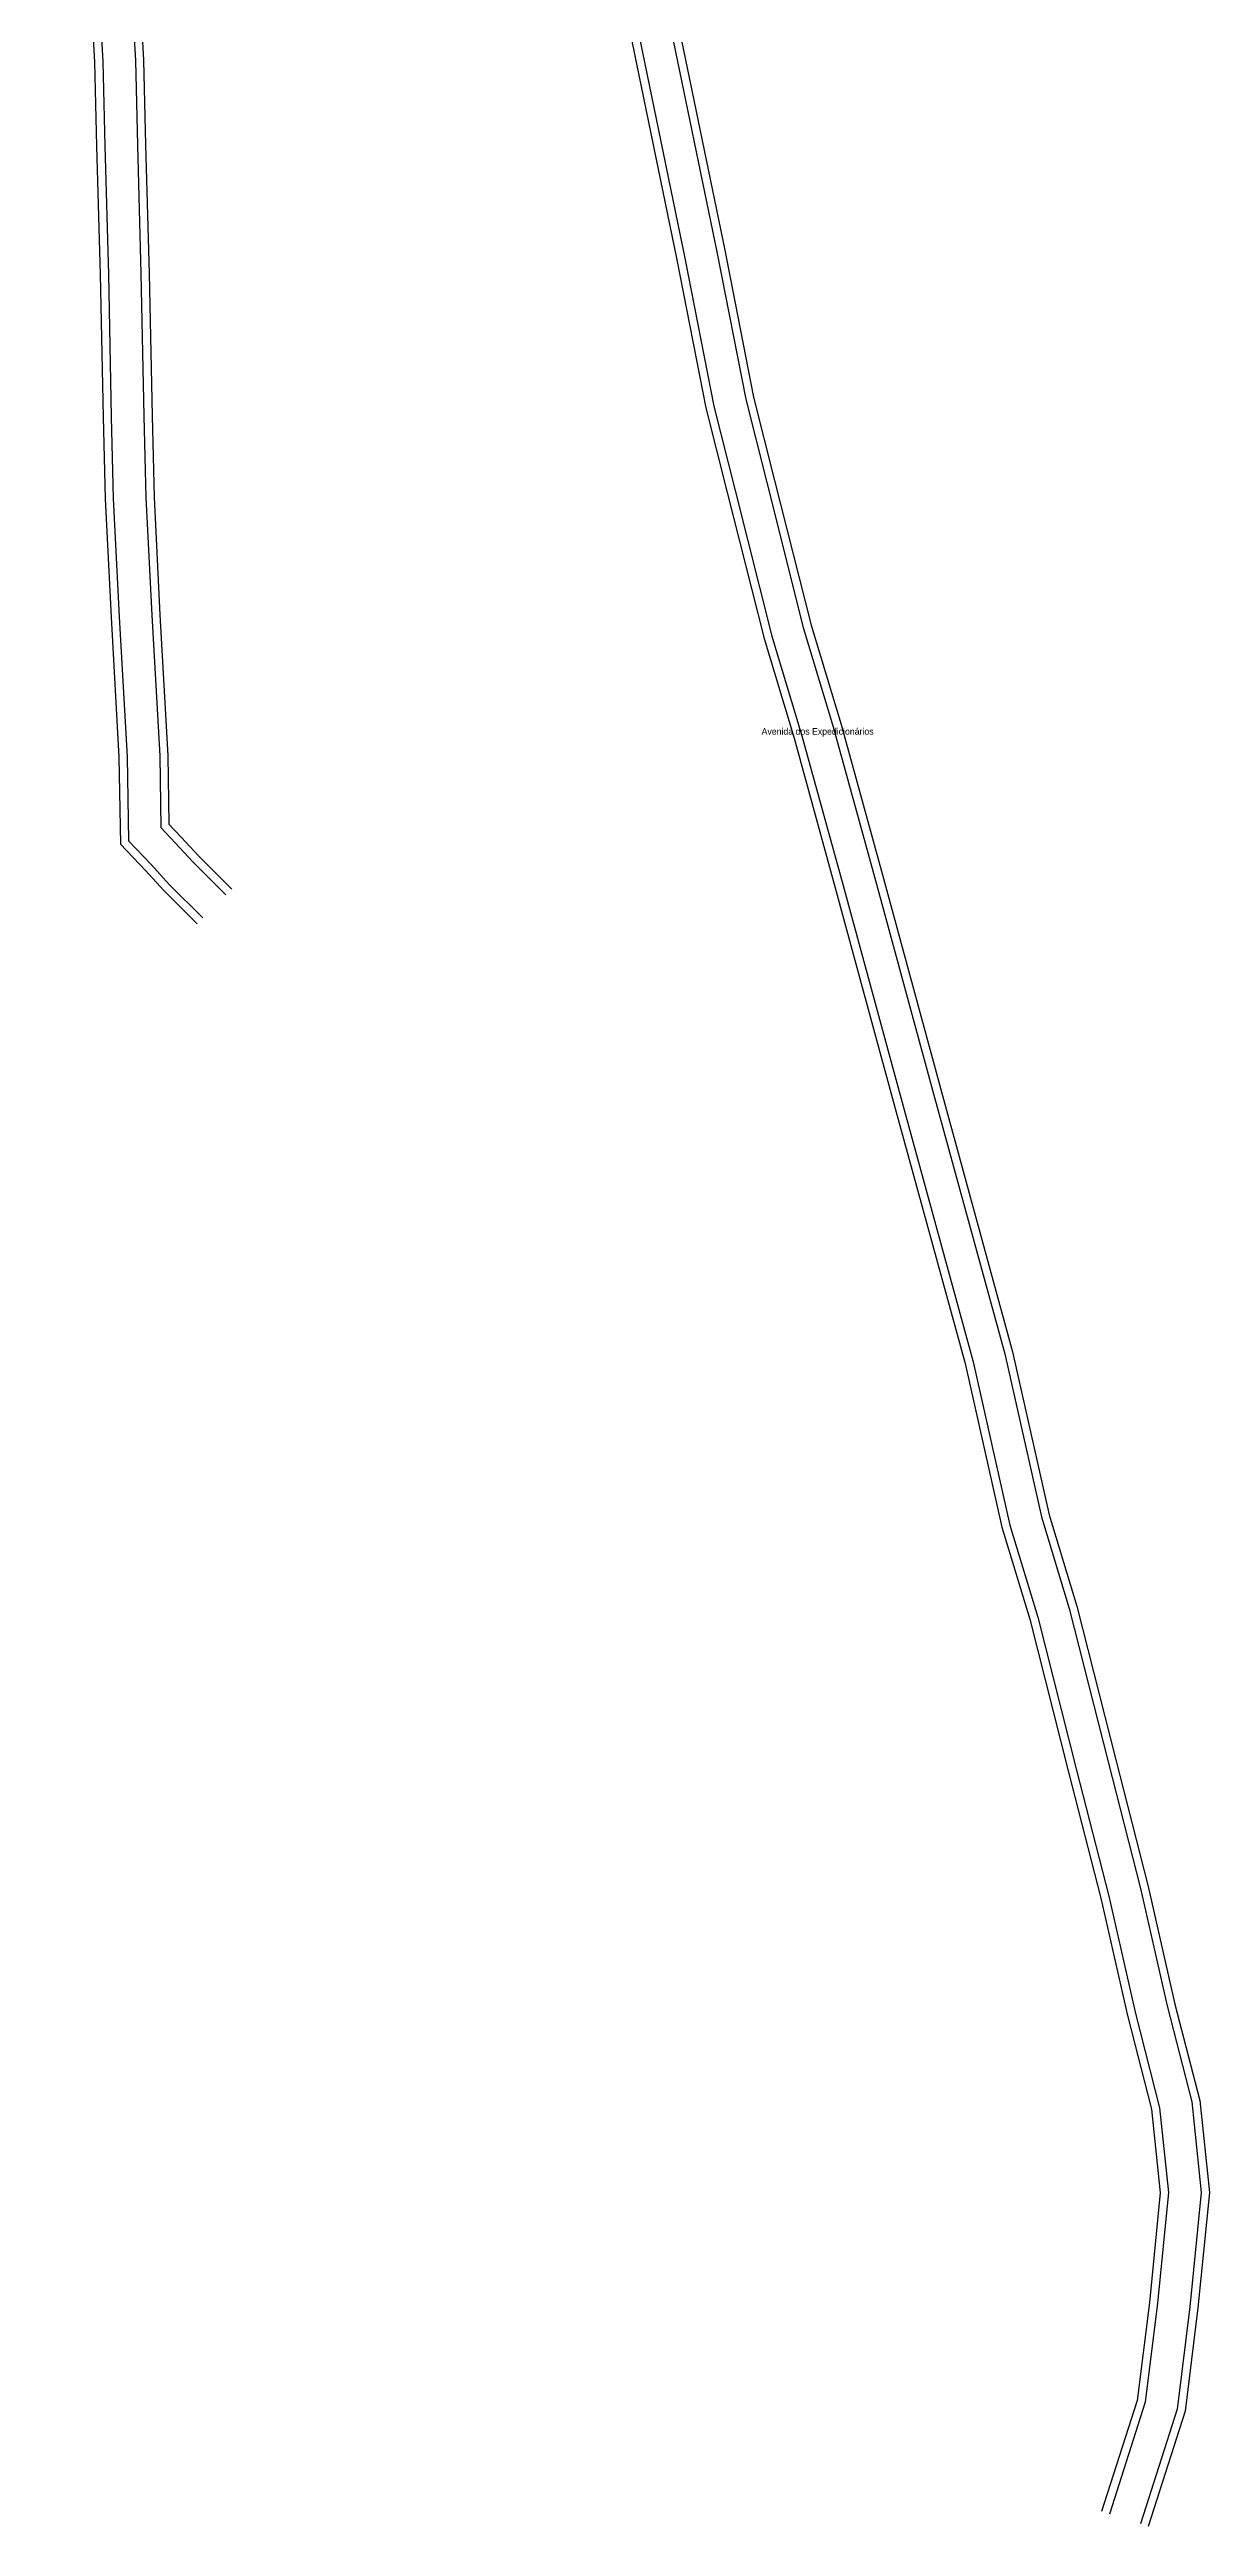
# Model space of a CAD drawing. Header units: metres. Extents: x 544523 to 545350, y 7511607 to 7512829.
# Drawn here: x 544993 to 545277, y 7511607 to 7512215 of the extents above; entities that cross this region are included whole.
import ezdxf
from ezdxf.enums import TextEntityAlignment as Align

# ---------------------------------------------------------------- set-up
doc = ezdxf.new("R2010")
doc.units = ezdxf.units.M
doc.layers.add('VIAS_BORDO', color=8, linetype='Continuous')
doc.layers.add('VIAS_CALCADA', color=9, linetype='Continuous')

msp = doc.modelspace()

# ---------------------------------------------------------------- linework, layer by layer
at = {"layer": 'VIAS_BORDO'}
for points in [[(545002.43, 7512559.16), (545003.54, 7512552.08), (545004.08, 7512541.66), (545004.32, 7512527.29), (545004.47, 7512485.6), (545005.74, 7512401.36), (545005.69, 7512384.93), (545006.82, 7512345.41), (545008.53, 7512315.92), (545009.04, 7512300.72), (545010.74, 7512275.36), (545012.44, 7512241.12), (545012.69, 7512229.06), (545013.61, 7512212.74), (545014.1, 7512191.97), (545014.98, 7512160.42), (545015.7, 7512125.44), (545016.19, 7512105.47), (545017.61, 7512076.58), (545019.59, 7512042.08), (545019.86, 7512024.44), (545023.41, 7512020.72), (545027.71, 7512016.02), (545035.84, 7512007.9)], [(544994.53, 7512557.92), (544995.58, 7512551.26), (544996.08, 7512541.38), (544996.32, 7512527.21), (544996.47, 7512485.52), (544997.74, 7512401.32), (544997.69, 7512384.83), (544998.82, 7512345.07), (545000.53, 7512315.56), (545001.04, 7512300.32), (545002.76, 7512274.9), (545004.44, 7512240.84), (545004.69, 7512228.76), (545005.61, 7512212.42), (545006.1, 7512191.77), (545006.98, 7512160.22), (545007.7, 7512125.26), (545008.19, 7512105.17), (545009.63, 7512076.16), (545011.59, 7512041.8), (545011.9, 7512021.18), (545017.57, 7512015.26), (545021.93, 7512010.48), (545030.18, 7512002.24)], [(545136.78, 7512220.68), (545148.46, 7512164.19), (545155.53, 7512127.88), (545160.75, 7512107.18), (545169.77, 7512071.41), (545177.16, 7512046.93), (545187.25, 7512010.21), (545201.71, 7511956.94), (545219.16, 7511893.33), (545228.16, 7511853.21), (545235, 7511830.64), (545244.52, 7511793.11), (545252.42, 7511762.14), (545258.96, 7511733.32), (545264.9, 7511710.22), (545267.09, 7511689.38), (545264.39, 7511662.22), (545261.37, 7511637.93), (545252.59, 7511610.49)], [(545144.6, 7512222.38), (545156.3, 7512165.77), (545163.35, 7512129.62), (545168.51, 7512109.14), (545177.49, 7512073.55), (545184.84, 7512049.15), (545194.97, 7512012.31), (545209.43, 7511959.04), (545226.92, 7511895.27), (545235.9, 7511855.25), (545242.7, 7511832.78), (545252.28, 7511795.09), (545260.2, 7511764.02), (545266.74, 7511735.2), (545272.8, 7511711.64), (545275.13, 7511689.4), (545272.35, 7511661.34), (545269.21, 7511636.21), (545260.21, 7511608.05)]]:
    msp.add_lwpolyline(points, dxfattribs=at)
at = {"layer": 'VIAS_CALCADA'}
for points in [[(545004.41, 7512559.47), (545005.54, 7512552.29), (545006.08, 7512541.72), (545006.32, 7512527.31), (545006.47, 7512485.62), (545007.74, 7512401.38), (545007.69, 7512384.96), (545008.82, 7512345.5), (545010.52, 7512316.01), (545011.03, 7512300.82), (545012.74, 7512275.48), (545014.44, 7512241.19), (545014.69, 7512229.14), (545015.61, 7512212.82), (545016.1, 7512192.02), (545016.98, 7512160.47), (545017.7, 7512125.49), (545018.19, 7512105.54), (545019.61, 7512076.69), (545021.59, 7512042.16), (545021.84, 7512025.26), (545024.87, 7512022.09), (545029.16, 7512017.4), (545037.25, 7512009.32)], [(544992.55, 7512557.61), (544993.58, 7512551.05), (544994.08, 7512541.32), (544994.32, 7512527.19), (544994.47, 7512485.5), (544995.74, 7512401.3), (544995.69, 7512384.8), (544996.82, 7512344.98), (544998.54, 7512315.47), (544999.05, 7512300.22), (545000.76, 7512274.78), (545002.44, 7512240.77), (545002.69, 7512228.68), (545003.61, 7512212.34), (545004.1, 7512191.72), (545004.98, 7512160.17), (545005.7, 7512125.21), (545006.19, 7512105.1), (545007.63, 7512076.05), (545009.59, 7512041.72), (545009.92, 7512020.36), (545016.11, 7512013.89), (545020.48, 7512009.1), (545028.77, 7512000.82)], [(545134.83, 7512220.25), (545146.5, 7512163.8), (545153.58, 7512127.44), (545158.81, 7512106.69), (545167.85, 7512070.88), (545175.23, 7512046.38), (545185.32, 7512009.68), (545199.78, 7511956.41), (545217.22, 7511892.85), (545226.22, 7511852.7), (545233.07, 7511830.1), (545242.59, 7511792.62), (545250.48, 7511761.67), (545257.02, 7511732.85), (545262.93, 7511709.86), (545265.08, 7511689.37), (545262.41, 7511662.45), (545259.41, 7511638.37), (545250.69, 7511611.1)], [(545146.55, 7512222.81), (545158.26, 7512166.16), (545165.3, 7512130.06), (545170.45, 7512109.63), (545179.41, 7512074.08), (545186.77, 7512049.7), (545196.9, 7512012.84), (545211.36, 7511959.57), (545228.86, 7511895.75), (545237.84, 7511855.76), (545244.63, 7511833.32), (545254.21, 7511795.58), (545262.14, 7511764.49), (545268.68, 7511735.67), (545274.77, 7511712), (545277.14, 7511689.41), (545274.33, 7511661.11), (545271.17, 7511635.77), (545262.11, 7511607.44)]]:
    msp.add_lwpolyline(points, dxfattribs=at)

# ---------------------------------------------------------------- texts
at = {"layer": 'VIAS_BORDO', "color": 8}
msp.add_text('Avenida dos Expedicionários', height=1.6, dxfattribs=at).set_placement((545181, 7512048.04), align=Align.MIDDLE_CENTER)

doc.saveas('drawing.dxf')
